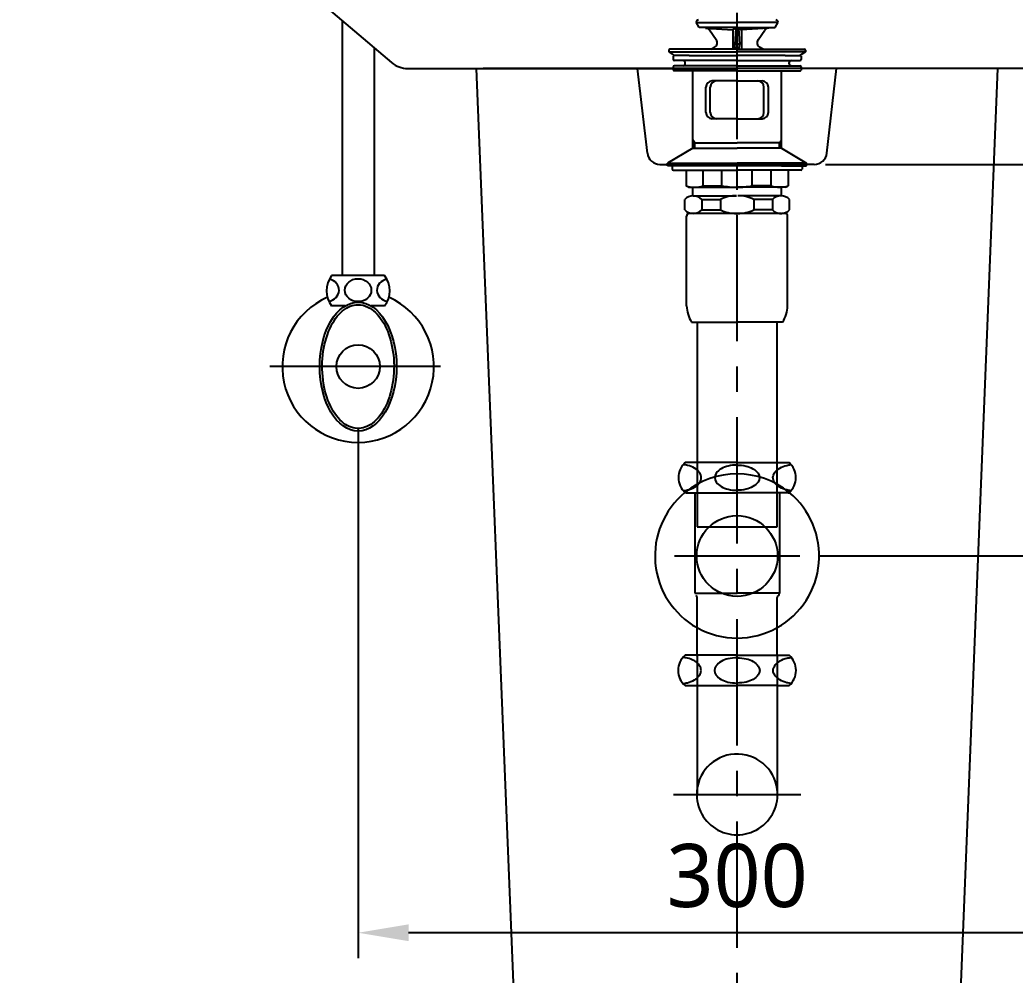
# Model space of a CAD drawing. Extents: x 3512 to 6612, y 0 to 2100.
# Drawn here: x 4428 to 4821.8, y 388.3 to 766.4 of the extents above; entities that cross this region are included whole.
import ezdxf

# ---------------------------------------------------------------- set-up
doc = ezdxf.new("R2010")
doc.units = 0
doc.header["$LTSCALE"] = 20
doc.header["$MEASUREMENT"] = 0
doc.linetypes.add('CENTER', pattern=[2, 1.25, -0.25, 0.25, -0.25])
doc.layers.get('0').update_dxf_attribs({"linetype": 'CONTINUOUS'})
doc.layers.get('DEFPOINTS').update_dxf_attribs({"linetype": 'CONTINUOUS'})
for name, color, linetype in [('1', 1, 'CONTINUOUS'), ('3', 3, 'CONTINUOUS'), ('4', 4, 'CONTINUOUS'), ('6', 6, 'CONTINUOUS'), ('CENTER', 2, 'CENTER')]:
    doc.layers.add(name, color=color, linetype=linetype)
doc.styles.get("Standard").update_dxf_attribs({"font": 'NanumGothic.ttf'})
doc.dimstyles.get("Standard").update_dxf_attribs({"dimtxt": 2.5, "dimasz": 2, "dimexe": 2, "dimexo": 1, "dimgap": 1.5, "dimtad": 1, "dimdec": 0, "dimlfac": 10, "dimrnd": 0.5, "dimzin": 0, "dimdsep": 46, "dimtxsty": 'Standard', "dimcen": 0, "dimclrt": 2, "dimadec": 0, "dimazin": 0, "dimtfac": 1, "dimtdec": 0, "dimtmove": 0, "dimatfit": 3, "dimfxl": 1, "dimtolj": 1, "dimtzin": 0, "dimarcsym": 0})

# ---------------------------------------------------------------- blocks, each defined once
blk = doc.blocks.new('*D21')
at = {"color": 3, "lineweight": -2, "transparency": 16777216}
for p, q in [((4561.8, 604.48), (4561.8, 395.05)), ((4861.8, 604.48), (4861.8, 395.05)), ((4841.8, 405.05), (4581.8, 405.05))]:
    blk.add_line(p, q, dxfattribs=at)
at = {"color": 3, "transparency": 16777216}
for points in [[(4581.8, 408.39), (4581.8, 401.72), (4561.8, 405.05)], [(4841.8, 408.39), (4841.8, 401.72), (4861.8, 405.05)]]:
    blk.add_solid(points, dxfattribs=at)
at = {"layer": 'DEFPOINTS', "color": 0, "transparency": 16777216}
for p in [(4561.8, 604.48), (4861.8, 604.48), (4561.8, 405.05)]:
    blk.add_point(p, dxfattribs=at)
at = {"color": 2, "transparency": 16777216, "insert": (4711.8, 427.55), "char_height": 25, "attachment_point": 5}
blk.add_mtext('\\A1;300', dxfattribs=at)
blk = doc.blocks.new('*D27')
at = {"layer": '1', "color": 3, "lineweight": -2, "transparency": 16777216}
for p, q in [((4997, 899.14), (5071.98, 899.14)), ((5061.98, 879.14), (5061.98, 729.14)), ((4746.8, 709.14), (5071.98, 709.14))]:
    blk.add_line(p, q, dxfattribs=at)
at = {"layer": '1', "color": 3, "transparency": 16777216}
for points in [[(5058.64, 879.14), (5065.31, 879.14), (5061.98, 899.14)], [(5058.64, 729.14), (5065.31, 729.14), (5061.98, 709.14)]]:
    blk.add_solid(points, dxfattribs=at)
at = {"layer": 'DEFPOINTS', "color": 0, "transparency": 16777216}
for p in [(4997, 899.14), (4746.8, 709.14), (5061.98, 709.14)]:
    blk.add_point(p, dxfattribs=at)
at = {"layer": '1', "color": 2, "transparency": 16777216, "insert": (5039.48, 804.14), "char_height": 25, "attachment_point": 5, "rotation": 90}
blk.add_mtext('\\A1;200', dxfattribs=at)
blk = doc.blocks.new('*D28')
at = {"layer": '1', "color": 3, "lineweight": -2, "transparency": 16777216}
for p, q in [((4997, 899.14), (5202.78, 899.14)), ((5192.78, 879.14), (5192.78, 574.18)), ((4744.3, 554.18), (5202.78, 554.18))]:
    blk.add_line(p, q, dxfattribs=at)
at = {"layer": '1', "color": 3, "transparency": 16777216}
for points in [[(5189.45, 879.14), (5196.12, 879.14), (5192.78, 899.14)], [(5189.45, 574.18), (5196.12, 574.18), (5192.78, 554.18)]]:
    blk.add_solid(points, dxfattribs=at)
at = {"layer": 'DEFPOINTS', "color": 0, "transparency": 16777216}
for p in [(4997, 899.14), (4744.3, 554.18), (5192.78, 554.18)]:
    blk.add_point(p, dxfattribs=at)
at = {"layer": '1', "color": 2, "transparency": 16777216, "insert": (5170.28, 726.66), "char_height": 25, "attachment_point": 5, "rotation": 90}
blk.add_mtext('\\A1;345', dxfattribs=at)
blk = doc.blocks.new('*D29')
at = {"layer": '1', "color": 3, "lineweight": -2, "transparency": 16777216}
for p, q in [((4744.3, 554.18), (5201.98, 554.18)), ((5191.98, 534.18), (5191.98, 129.14)), ((4987.93, 109.14), (5201.98, 109.14))]:
    blk.add_line(p, q, dxfattribs=at)
at = {"layer": '1', "color": 3, "transparency": 16777216}
for points in [[(5188.64, 534.18), (5195.31, 534.18), (5191.98, 554.18)], [(5188.64, 129.14), (5195.31, 129.14), (5191.98, 109.14)]]:
    blk.add_solid(points, dxfattribs=at)
at = {"layer": 'DEFPOINTS', "color": 0, "transparency": 16777216}
for p in [(4744.3, 554.18), (4987.93, 109.14), (5191.98, 109.14)]:
    blk.add_point(p, dxfattribs=at)
at = {"layer": '1', "color": 2, "transparency": 16777216, "insert": (5169.48, 331.66), "char_height": 25, "attachment_point": 5, "rotation": 90}
blk.add_mtext('\\A1;445', dxfattribs=at)

msp = doc.modelspace()

# ---------------------------------------------------------------- linework, layer by layer
at = {"color": 0}
for p, q in [((4676.29078, 713.57128), (4672.42787, 747.14283)), ((4747.3099, 713.57128), (4751.17281, 747.14283)), ((4747.3099, 713.57128), (4747.3099, 713.57128)), ((4681.25801, 709.14283), (4681.25801, 709.14283)), ((4681.25801, 709.14283), (4711.80034, 709.14283)), ((4742.34267, 709.14283), (4711.80034, 709.14283))]:
    msp.add_line(p, q, dxfattribs=at)
for centre, start, end in [((4681.25801, 714.14283), 186.5638716, 270), ((4742.34267, 714.14283), 270, 353.4361284)]:
    msp.add_arc(centre, 5, start, end, dxfattribs=at)
at = {"layer": '3', "color": 0}
for p, q in [((4427.95015, 874.25174), (4575.02554, 749.51632)), ((4581.49363, 747.14283), (4711.80034, 747.14283)), ((4608.57437, 747.14283), (4634.30034, 109.14283)), ((4711.80034, 747.14283), (4611.30034, 747.14283)), ((4842.10704, 747.14283), (4711.80034, 747.14283)), ((4812.30034, 747.14283), (4711.80034, 747.14283)), ((4789.30034, 109.14283), (4815.0263, 747.14283))]:
    msp.add_line(p, q, dxfattribs=at)
at = {"layer": '3'}
for p, q in [((4696.80034, 763.33724), (4695.56902, 765.46995)), ((4695.68556, 765.2681), (4711.80034, 765.2681)), ((4727.91512, 765.2681), (4711.80034, 765.2681)), ((4726.80034, 763.33724), (4728.03166, 765.46995)), ((4711.80034, 763.33724), (4696.80034, 763.33724)), ((4699.31561, 763.15295), (4710.05034, 762.45158)), ((4703.52568, 758.45795), (4700.80747, 762.31092)), ((4711.80034, 763.33724), (4710.05034, 762.45158)), ((4710.05034, 762.45158), (4710.05034, 754.73724)), ((4711.28266, 763.07525), (4710.85034, 756.66737)), ((4711.80034, 763.33724), (4726.80034, 763.33724)), ((4711.80034, 763.33724), (4713.55034, 762.45158)), ((4712.31801, 763.07525), (4712.75034, 756.66737)), ((4724.28506, 763.15295), (4713.55034, 762.45158)), ((4713.55034, 762.45158), (4713.55034, 754.73724)), ((4720.075, 758.45795), (4722.79321, 762.31092)), ((4711.05344, 754.73724), (4710.85034, 756.69157)), ((4710.85034, 756.69157), (4711.80034, 756.69157)), ((4712.75034, 756.69157), (4711.80034, 756.69157)), ((4712.54724, 754.73724), (4712.75034, 756.69157)), ((4684.80034, 754.33724), (4684.80034, 753.73724)), ((4684.80034, 753.73724), (4686.94256, 752.23724)), ((4684.80034, 753.73724), (4711.80034, 753.73724)), ((4694.50034, 754.73724), (4685.20034, 754.73724)), ((4711.80034, 754.73724), (4694.50034, 754.73724)), ((4701.44391, 754.73724), (4702.89143, 755.57297)), ((4711.80034, 754.73724), (4729.10034, 754.73724)), ((4738.80034, 753.73724), (4711.80034, 753.73724)), ((4722.15676, 754.73724), (4720.70924, 755.57297)), ((4729.10034, 754.73724), (4738.40034, 754.73724)), ((4738.80034, 753.73724), (4736.65812, 752.23724)), ((4738.80034, 754.33724), (4738.80034, 753.73724)), ((4686.4985, 752.03724), (4686.4985, 750.73724)), ((4692.80034, 752.23724), (4686.6985, 752.23724)), ((4711.80034, 750.23724), (4686.9985, 750.23724)), ((4692.80034, 752.23724), (4711.80034, 752.23724)), ((4730.80034, 752.23724), (4711.80034, 752.23724)), ((4711.80034, 750.23724), (4736.60217, 750.23724)), ((4730.80034, 752.23724), (4736.90217, 752.23724)), ((4737.10217, 752.03724), (4737.10217, 750.73724)), ((4686.4985, 747.73724), (4686.4985, 746.43724)), ((4711.80034, 746.23724), (4686.6985, 746.23724)), ((4711.80034, 748.23724), (4686.9985, 748.23724)), ((4694.30034, 715.64283), (4694.30034, 746.23724)), ((4711.80034, 748.23724), (4736.60217, 748.23724)), ((4711.80034, 746.23724), (4736.90217, 746.23724)), ((4729.30034, 715.64283), (4729.30034, 746.23724)), ((4737.10217, 747.73724), (4737.10217, 746.43724)), ((4711.80034, 742.23724), (4701.92597, 742.23724)), ((4711.80034, 742.23724), (4721.67471, 742.23724)), ((4699.42597, 729.73724), (4699.42597, 739.73724)), ((4701.19374, 729.73724), (4701.19374, 739.73724)), ((4722.40694, 729.73724), (4722.40694, 739.73724)), ((4724.17471, 729.73724), (4724.17471, 739.73724)), ((4711.80034, 727.23724), (4701.92597, 727.23724)), ((4711.80034, 727.23724), (4721.67471, 727.23724)), ((4695.00034, 717.73724), (4694.30034, 718.94968)), ((4694.30034, 717.73724), (4711.80034, 717.73724)), ((4695.00034, 715.64283), (4695.00034, 717.73724)), ((4729.30034, 717.73724), (4711.80034, 717.73724)), ((4728.60034, 717.73724), (4729.30034, 718.94968)), ((4728.60034, 715.64283), (4728.60034, 717.73724)), ((4694.30034, 715.64283), (4684.30034, 709.64283)), ((4694.30034, 715.64283), (4711.80034, 715.64283)), ((4729.30034, 715.64283), (4711.80034, 715.64283)), ((4729.30034, 715.64283), (4739.30034, 709.64283)), ((4684.30034, 709.64283), (4711.80034, 709.64283)), ((4684.30034, 708.64283), (4684.30034, 709.64283)), ((4739.30034, 709.64283), (4711.80034, 709.64283)), ((4739.30034, 708.64283), (4739.30034, 709.64283)), ((4694.30034, 708.64283), (4684.30034, 708.64283)), ((4686.10821, 708.64283), (4686.10821, 707.34283)), ((4686.60821, 706.84283), (4691.60821, 706.84283)), ((4691.60821, 706.84283), (4711.80034, 706.84283)), ((4691.60821, 706.84283), (4691.60821, 700.72019)), ((4729.30034, 708.64283), (4694.30034, 708.64283)), ((4698.38299, 700.72019), (4698.38299, 706.84283)), ((4705.78365, 700.72019), (4705.78365, 706.84283)), ((4731.99247, 706.84283), (4711.80034, 706.84283)), ((4717.81702, 700.72019), (4717.81702, 706.84283)), ((4725.21769, 700.72019), (4725.21769, 706.84283)), ((4729.30034, 708.64283), (4739.30034, 708.64283)), ((4731.99247, 706.84283), (4731.99247, 700.72019)), ((4736.99247, 706.84283), (4731.99247, 706.84283)), ((4737.49247, 708.64283), (4737.49247, 707.34283)), ((4692.60821, 700.14283), (4691.60821, 700.72019)), ((4692.60821, 700.14283), (4694.00821, 700.14283)), ((4694.00821, 700.14283), (4711.80034, 700.14283)), ((4694.30034, 696.7316), (4694.30034, 700.14283)), ((4698.38299, 700.72019), (4705.78365, 700.72019)), ((4729.59247, 700.14283), (4711.80034, 700.14283)), ((4725.21769, 700.72019), (4717.81702, 700.72019)), ((4729.30034, 696.7316), (4729.30034, 700.14283)), ((4730.99247, 700.14283), (4729.59247, 700.14283)), ((4730.99247, 700.14283), (4731.99247, 700.72019)), ((4691.05664, 691.18062), (4691.05664, 695.29387)), ((4694.44403, 696.73724), (4711.55664, 696.73724)), ((4697.83143, 695.29387), (4705.23209, 695.29387)), ((4697.83143, 695.29387), (4697.83143, 691.18062)), ((4705.23209, 695.29387), (4705.23209, 691.18062)), ((4729.15664, 696.73724), (4712.04403, 696.73724)), ((4718.36859, 695.29387), (4718.36859, 691.18062)), ((4725.76925, 695.29387), (4718.36859, 695.29387)), ((4725.76925, 695.29387), (4725.76925, 691.18062)), ((4732.54403, 691.18062), (4732.54403, 695.29387)), ((4711.80034, 689.73724), (4692.80034, 689.73724)), ((4697.83143, 691.18062), (4705.23209, 691.18062)), ((4729.15664, 689.73724), (4711.80034, 689.73724)), ((4725.76925, 691.18062), (4718.36859, 691.18062)), ((4728.60034, 689.73724), (4729.15664, 689.73724)), ((4729.15664, 689.73724), (4729.55664, 689.73724)), ((4730.80034, 689.73724), (4729.30034, 689.73724)), ((4691.80034, 653.1349), (4691.80034, 688.73724)), ((4731.80034, 653.1349), (4731.80034, 688.73724)), ((4731.80034, 683.373), (4731.80034, 688.73724)), ((4693.80034, 646.73724), (4711.80034, 646.73724)), ((4695.92534, 646.73724), (4695.92534, 565.73724)), ((4729.80034, 646.73724), (4711.80034, 646.73724)), ((4727.67534, 565.73724), (4727.67534, 646.73724)), ((4695.92534, 565.73724), (4727.67534, 565.73724))]:
    msp.add_line(p, q, dxfattribs=at)
for centre, radius, start, end in [((4696.65034, 765.2681), 1.1, 97.3204137, 169.426199), ((4726.95034, 765.2681), 1.1, 10.573801, 82.6795863), ((4699.17323, 761.15799), 2, 35.2023251, 86.2618095), ((4724.42745, 761.15799), 2, 93.7381905, 144.7976749), ((4701.89143, 757.30502), 2, 300, 35.2023251), ((4721.70924, 757.30502), 2, 144.7976749, 240), ((4685.20034, 754.33724), 0.4, 90, 180), ((4738.40034, 754.33724), 0.4, 0, 90), ((4686.6985, 752.03724), 0.2, 90, 180), ((4686.9985, 750.73724), 0.5, 180, 270), ((4690.30034, 749.23724), 1, 270, 90), ((4733.30034, 749.23724), 1, 90, 270), ((4736.60217, 750.73724), 0.5, 270, 0), ((4736.90217, 752.03724), 0.2, 0, 90), ((4686.9985, 747.73724), 0.5, 90, 180), ((4686.6985, 746.43724), 0.2, 180, 270), ((4736.60217, 747.73724), 0.5, 0, 90), ((4736.90217, 746.43724), 0.2, 270, 0), ((4701.92597, 739.73724), 2.5, 90, 180), ((4703.69374, 739.73724), 2.5, 90, 180), ((4719.90694, 739.73724), 2.5, 0, 90), ((4721.67471, 739.73724), 2.5, 0, 90), ((4701.92597, 729.73724), 2.5, 180, 270), ((4703.69374, 729.73724), 2.5, 180, 270), ((4719.90694, 729.73724), 2.5, 270, 0), ((4721.67471, 729.73724), 2.5, 270, 0), ((4686.60821, 707.34283), 0.5, 180, 270), ((4736.99247, 707.34283), 0.5, 270, 0), ((4694.9956, 710.32204), 10.18185, 250.567925, 289.432075), ((4711.6082, 729.59517), 29.45658, 258.5955662, 270.3737354), ((4711.99248, 729.59517), 29.45658, 269.6262646, 281.4044338), ((4728.60508, 710.32204), 10.18185, 250.567925, 289.432075), ((4694.44403, 692.02944), 4.70435, 43.9409373, 136.0590627), ((4711.33445, 683.13276), 13.60629, 89.0642953, 116.6471866), ((4712.26623, 683.13276), 13.60629, 63.3528134, 90.9357047), ((4729.15664, 692.02944), 4.70435, 43.9409373, 136.0590627), ((4694.44403, 694.44504), 4.70435, 223.9409373, 316.0590627), ((4692.80034, 688.73724), 1, 90, 180), ((4711.33445, 703.34172), 13.60629, 243.3528134, 270.9357047), ((4712.26623, 703.34172), 13.60629, 269.0642953, 296.6471866), ((4729.15664, 694.44504), 4.70435, 223.9409373, 316.0590627), ((4730.80034, 688.73724), 1, 0, 90), ((4704.78874, 653.68383), 13, 182.4200434, 212.3000082), ((4718.81193, 653.68383), 13, 327.6999918, 357.5799566)]:
    msp.add_arc(centre, radius, start, end, dxfattribs=at)
at = {"layer": '3', "color": 0}
msp.add_arc((4581.49363, 757.14283), 10, 229.6985454, 270, dxfattribs=at)
at = {"layer": '4'}
for p, q in [((4695.55034, 591.18161), (4691.25884, 591.18161)), ((4711.80034, 591.18161), (4695.55034, 591.18161)), ((4711.80034, 591.18161), (4728.05034, 591.18161)), ((4728.05034, 591.18161), (4732.34184, 591.18161)), ((4691.65034, 579.18161), (4691.25884, 579.18161)), ((4691.65034, 579.18161), (4711.80034, 579.18161)), ((4695.00034, 579.18161), (4695.00034, 539.40148)), ((4731.95034, 579.18161), (4711.80034, 579.18161)), ((4728.60034, 579.18161), (4728.60034, 539.40148)), ((4731.95034, 579.18161), (4732.34184, 579.18161)), ((4736.57538, 554.14283), (4687.0253, 554.14283)), ((4695.00034, 539.40148), (4711.80034, 539.40148)), ((4695.92534, 514.57741), (4695.92534, 537.7566)), ((4728.60034, 539.40148), (4711.80034, 539.40148)), ((4727.67534, 514.57741), (4727.67534, 537.7566)), ((4711.72239, 519.88161), (4711.80034, 519.88161)), ((4711.87829, 519.88161), (4711.80034, 519.88161)), ((4695.92534, 514.88161), (4691.18089, 514.88161)), ((4711.72239, 514.88161), (4695.92534, 514.88161)), ((4695.92534, 514.57741), (4695.92534, 459.68161)), ((4711.87829, 514.88161), (4727.67534, 514.88161)), ((4727.67534, 514.88161), (4732.41979, 514.88161)), ((4727.67534, 514.57741), (4727.67534, 459.68161)), ((4691.18089, 502.88161), (4695.92534, 502.88161)), ((4695.92534, 502.88161), (4711.72239, 502.88161)), ((4727.67534, 502.88161), (4711.87829, 502.88161)), ((4727.67534, 502.88161), (4732.41979, 502.88161)), ((4736.97381, 459.68161), (4686.62687, 459.68161))]:
    msp.add_line(p, q, dxfattribs=at)
for points in [[(4697.60551, 585.18161, 0.15521739), (4697.01502, 587.03793, 0.106747244), (4694.95331, 588.92861, 0.07304301), (4692.18345, 590.04662, 0.028511088), (4690.45469, 590.36264, 0.05952259)], [(4703.52004, 586.92054, 0.327290453), (4703.52004, 583.44267, 0.106373385), (4705.54284, 581.64607, 0.071219107), (4708.2428, 580.59235, 0.057537424), (4711.80034, 580.18161, 0.057537424)], [(4711.80034, 590.18161, 0.057537424), (4708.2428, 589.77086, 0.071219107), (4705.54284, 588.71714, 0.106373365), (4703.52004, 586.92054, 0.159482965)], [(4711.80034, 590.18161, -0.057537424), (4715.35788, 589.77086, -0.071219107), (4718.05783, 588.71714, -0.106373365), (4720.08064, 586.92054, -0.159482965)], [(4720.08064, 586.92054, -0.327290453), (4720.08064, 583.44267, -0.106373385), (4718.05783, 581.64607, -0.071219107), (4715.35788, 580.59235, -0.057537424), (4711.80034, 580.18161, -0.057537424)], [(4725.99517, 585.18161, -0.15521739), (4726.58566, 587.03793, -0.106747244), (4728.64737, 588.92861, -0.07304301), (4731.41723, 590.04662, -0.028511088), (4733.14598, 590.36264, -0.05952259)], [(4690.45469, 580.00057, 0.028511088), (4692.18345, 580.31659, 0.07304301), (4694.95331, 581.4346, 0.106747244), (4697.01502, 583.32528, 0.15521739), (4697.60551, 585.18161, 0.15521739)], [(4733.14598, 580.00057, -0.028511088), (4731.41723, 580.31659, -0.07304301), (4728.64737, 581.4346, -0.106747244), (4726.58566, 583.32528, -0.15521739), (4725.99517, 585.18161, -0.15521739)], [(4695.92534, 511.86707, 0.049056062), (4694.87536, 512.62861, 0.07304301), (4692.1055, 513.74662, 0.028511088), (4690.37674, 514.06264)], [(4711.80034, 513.88141, 0.058789896), (4708.16485, 513.47086, 0.071219107), (4705.46489, 512.41714, 0.106373365), (4703.44209, 510.62054, 0.159482965)], [(4711.80034, 513.88141, -0.058789896), (4715.43583, 513.47086, -0.071219107), (4718.13578, 512.41714, -0.106373365), (4720.15859, 510.62054, -0.159482965)], [(4727.67534, 511.86707, -0.049056062), (4728.72531, 512.62861, -0.07304301), (4731.49518, 513.74662, -0.028511088), (4733.22393, 514.06264)], [(4697.52756, 508.88161, 0.15521739), (4696.93707, 510.73793, 0.054411203), (4695.98392, 511.81449, 0.054411203)], [(4695.98569, 505.95033, 0.054320903), (4696.93707, 507.02528, 0.15521739), (4697.52756, 508.88161)], [(4703.44209, 510.62054, 0.327290453), (4703.44209, 507.14267, 0.106373385), (4705.46489, 505.34607, 0.071219107), (4708.16485, 504.29235, 0.057537424), (4711.72239, 503.88161, 0.057537424)], [(4720.15859, 510.62054, -0.327290453), (4720.15859, 507.14267, -0.106373385), (4718.13578, 505.34607, -0.071219107), (4715.43583, 504.29235, -0.057537424), (4711.87829, 503.88161, -0.057537424)], [(4726.07312, 508.88161, -0.15521739), (4726.66361, 510.73793, -0.054949864), (4727.6273, 511.82405, -0.054949864)], [(4727.61926, 505.94645, -0.054539036), (4726.66361, 507.02528, -0.15521739), (4726.07312, 508.88161)], [(4690.37674, 503.70057, 0.028511088), (4692.1055, 504.01659, 0.07304301), (4694.87536, 505.1346, 0.049056062), (4695.92534, 505.89614, 0.049056062)], [(4733.22393, 503.70057, -0.028511088), (4731.49518, 504.01659, -0.07304301), (4728.72531, 505.1346, -0.049056062), (4727.67534, 505.89614, -0.049056062)]]:
    msp.add_lwpolyline(points, format="xyb", dxfattribs=at)
msp.add_circle((4711.80034, 554.18161), 16, dxfattribs=at)
for centre, radius, start, end in [((4696.55034, 585.18161), 8, 131.4096221, 228.5903779), ((4727.05034, 585.18161), 8, 311.4096221, 48.5903779), ((4711.80034, 554.18161), 32.5, 50.5529208, 129.4470792), ((4711.80034, 554.18161), 32.5, 129.4470792, 240.760487), ((4711.80034, 554.18161), 32.5, 299.239513, 50.5529208), ((4695.00034, 537.75661), 0.925, 0, 58.7025878), ((4728.60034, 537.75661), 0.925, 121.2974122, 180), ((4727.60034, 539.40148), 1, 301.2974122, 0), ((4711.80034, 554.18161), 32.5, 240.760487, 299.239513), ((4696.47239, 508.88161), 8, 131.4096221, 228.5903779), ((4727.12829, 508.88161), 8, 311.4096221, 48.5903779), ((4711.80034, 459.80661), 16, 7.1666434, 180), ((4711.80034, 459.80661), 16, 172.8333566, 7.1666434)]:
    msp.add_arc(centre, radius, start, end, dxfattribs=at)
at = {"layer": '6'}
for p, q in [((4555.45034, 766.11815), (4555.45034, 665.14283)), ((4568.15034, 755.34721), (4568.15034, 665.14283)), ((4568.15034, 665.14283), (4551.30034, 665.14283)), ((4572.30034, 665.14283), (4568.15034, 665.14283)), ((4556.66014, 653.14283), (4551.30034, 653.14283)), ((4572.30034, 653.14283), (4566.94053, 653.14283)), ((4594.42691, 629.14283), (4526.83121, 629.14283))]:
    msp.add_line(p, q, dxfattribs=at)
msp.add_circle((4561.80034, 629.14283), 8.61509, dxfattribs=at)
for centre, radius, start, end in [((4559.30034, 659.14283), 10, 143.1301024, 216.8698976), ((4564.30034, 659.14283), 10, 323.1301024, 36.8698976), ((4561.80034, 629.14283), 30, 113.9172512, 66.0827488)]:
    msp.add_arc(centre, radius, start, end, dxfattribs=at)
for centre, major_axis, start_param, end_param in [((4549.02707, 659.37042), (-5.22946, 0), 1.800504354, 4.443057795), ((4574.48301, 659.37042), (5.22946, 0), 1.82411945, 4.498970222)]:
    msp.add_ellipse(centre, major_axis=major_axis, ratio=0.866391406, start_param=start_param, end_param=end_param, dxfattribs=at)
for centre, major_axis, ratio in [((4561.80034, 659.37042), (5.22946, 0), 0.866391406), ((4561.80034, 629.14283), (0, 25.5), 0.596528766)]:
    msp.add_ellipse(centre, major_axis=major_axis, ratio=ratio, dxfattribs=at)
msp.add_open_spline([(4561.80034, 653.64283), (4559.71995, 653.64283), (4557.6202, 652.83373), (4553.72397, 649.58867), (4551.95175, 647.14855), (4549.2259, 641.11984), (4548.27423, 637.54042), (4547.42383, 630.02528), (4547.52515, 626.09555), (4548.75705, 618.73814), (4549.88754, 615.3166), (4552.89996, 609.72739), (4554.77784, 607.57015), (4558.78298, 604.92782), (4560.8885, 604.42624), (4565.044, 605.02804), (4567.12575, 606.15089), (4570.87696, 609.98289), (4572.52569, 612.687), (4574.94007, 619.10837), (4575.70485, 622.81762), (4576.16652, 630.43205), (4575.86338, 634.33131), (4574.26054, 641.47373), (4572.96098, 644.71044), (4569.69009, 649.81723), (4567.72636, 651.67599), (4564.40865, 653.32815), (4563.10313, 653.64283), (4561.80034, 653.64283)], degree=3, knots=[0, 0, 0, 0, 0.461109739, 0.461109739, 0.922219478, 0.922219478, 1.383329216, 1.383329216, 1.844438955, 1.844438955, 2.305548694, 2.305548694, 2.766658433, 2.766658433, 3.227768172, 3.227768172, 3.688877911, 3.688877911, 4.149987649, 4.149987649, 4.611097388, 4.611097388, 5.072207127, 5.072207127, 5.533316866, 5.533316866, 5.994426605, 5.994426605, 6.283185307, 6.283185307, 6.283185307, 6.283185307], dxfattribs=at)
at = {"layer": 'CENTER', "color": 2, "linetype": 'CENTER', "ltscale": 2}
msp.add_line((4711.80034, 79.14283), (4711.80034, 1044.74093), dxfattribs=at)

# ---------------------------------------------------------------- dimensions: what is measured, and where the dimension line sits
dim = msp.add_linear_dim(base=(4561.80034, 405.05376), p1=(4861.80034, 604.48431), p2=(4561.80034, 604.48431), dimstyle='Standard', override={"dimtxt": 25, "dimasz": 20, "dimexe": 10, "dimexo": 0, "dimgap": 10, "dimdec": 4, "dimlfac": 1, "dimzin": 8, "dimclrd": 3, "dimclre": 3, "dimtdec": 4})
dim.commit()
dim.dimension.update_dxf_attribs({"geometry": '*D21', "text_midpoint": (4711.80034, 427.55376)})
at = {"layer": '1'}
for base, p1, p2, picture, middle in [((5192.78349, 554.18161), (4996.99599, 899.14283), (4744.30034, 554.18161), '*D28', (5170.28349, 726.66222)), ((5191.97511, 109.14283), (4744.30034, 554.18161), (4987.92843, 109.14283), '*D29', (5169.47511, 331.66222))]:
    dim = msp.add_linear_dim(base=base, p1=p1, p2=p2, angle=90, dimstyle='Standard', override={"dimtxt": 25, "dimasz": 20, "dimexe": 10, "dimexo": 0, "dimgap": 10, "dimlfac": 1, "dimzin": 8, "dimclrd": 3, "dimclre": 3}, dxfattribs=at)
    dim.commit()
    dim.dimension.update_dxf_attribs({"geometry": picture, "text_midpoint": middle})
dim = msp.add_linear_dim(base=(5061.97533, 709.14283), p1=(4996.99599, 899.14283), p2=(4746.80034, 709.14283), angle=90, text='200', dimstyle='Standard', override={"dimtxt": 25, "dimasz": 20, "dimexe": 10, "dimexo": 0, "dimgap": 10, "dimlfac": 1, "dimzin": 8, "dimclrd": 3, "dimclre": 3}, dxfattribs=at)
dim.commit()
dim.dimension.update_dxf_attribs({"geometry": '*D27', "text_midpoint": (5039.47533, 804.14283)})

doc.saveas('drawing.dxf')
